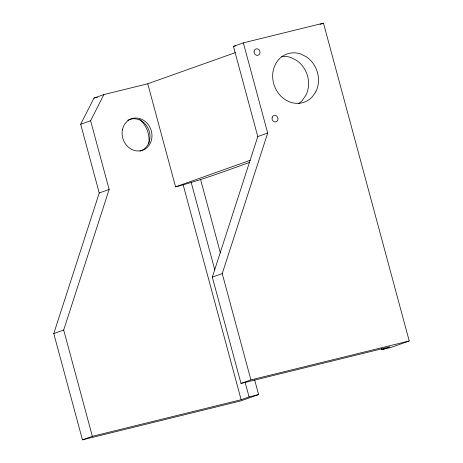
<?xml version="1.0" encoding="UTF-8"?>
<svg xmlns="http://www.w3.org/2000/svg" width="463" height="463" viewBox="0 0 463 463"><rect width="100%" height="100%" fill="white"/><g stroke="black" fill="none" stroke-linecap="round" stroke-linejoin="round"><path stroke-width="0.69" d="M254.656 379.92L258.609 394.563L240.772 400.906L82.455 439.85L53.772 333.551L99.238 192.984L80.695 124.263L93.977 98.098L103.886 94.574L147.755 83.78L235.314 52.632M82.455 439.85L92.363 436.325L63.68 330.026L109.146 189.46L90.603 120.739L103.886 94.574M381.853 349.663L389.782 346.845L241.003 383.439L212.32 277.14L257.787 136.573L233.45 46.381L243.364 42.856L323.475 23.15L409.228 340.976L391.391 347.319L381.853 349.663L381.477 348.269M241.003 383.439L250.911 379.915L222.228 273.616L267.695 133.049L243.364 42.856M320.078 24.36L323.475 23.15M80.695 124.263L90.603 120.739M99.238 192.984L109.146 189.46M257.787 136.573L267.695 133.049M147.755 83.78L175.57 186.861L250.228 160.296M175.57 186.861C200.768 180.339 225.157 171.119 249.69 162.374M53.772 333.551L63.68 330.026M212.32 277.14L222.228 273.616M92.363 436.325L241.142 399.725L249.071 396.907L258.609 394.563M233.45 46.381L235.551 45.866M93.977 98.098L97.485 97.236M250.911 379.915L409.228 340.976M200.664 179.818L220.417 253.024M191.126 182.162L214.832 270.01M245.118 382.264L249.071 396.907M183.198 184.98L241.142 399.725M281.602 56.469A25.604 22.565 70.4 0 1 290.874 57.539L296.476 60.346A25.604 22.565 70.4 0 1 305.898 95.274L302.414 100.315A25.604 22.565 70.4 0 1 298.346 103.741M139.629 119.332A24.487 21.582 70.4 0 1 148.733 144.028M127.713 120.253A16.697 14.718 70.4 0 1 148.669 129.623A16.697 14.718 70.4 0 1 140.017 151.152M315.807 91.749L312.322 96.79A25.604 22.565 70.4 0 1 273.65 83.496A25.604 22.565 70.4 0 1 300.782 54.015L306.384 56.822A25.604 22.565 70.4 0 1 315.807 91.749M254.129 51.086A3.339 2.946 70.4 0 0 257.908 55.305A3.339 2.946 70.4 0 0 259.083 49.865A3.339 2.946 70.4 0 0 254.129 51.086M272.198 117.266A3.339 2.946 70.4 0 0 275.502 121.943A3.339 2.946 70.4 0 0 277.308 116.763A3.339 2.946 70.4 0 0 272.198 117.266M122.475 129.501A16.697 14.718 70.4 0 0 141.383 150.614A16.697 14.718 70.4 0 0 147.251 123.407A16.697 14.718 70.4 0 0 122.475 129.501"/></g></svg>
